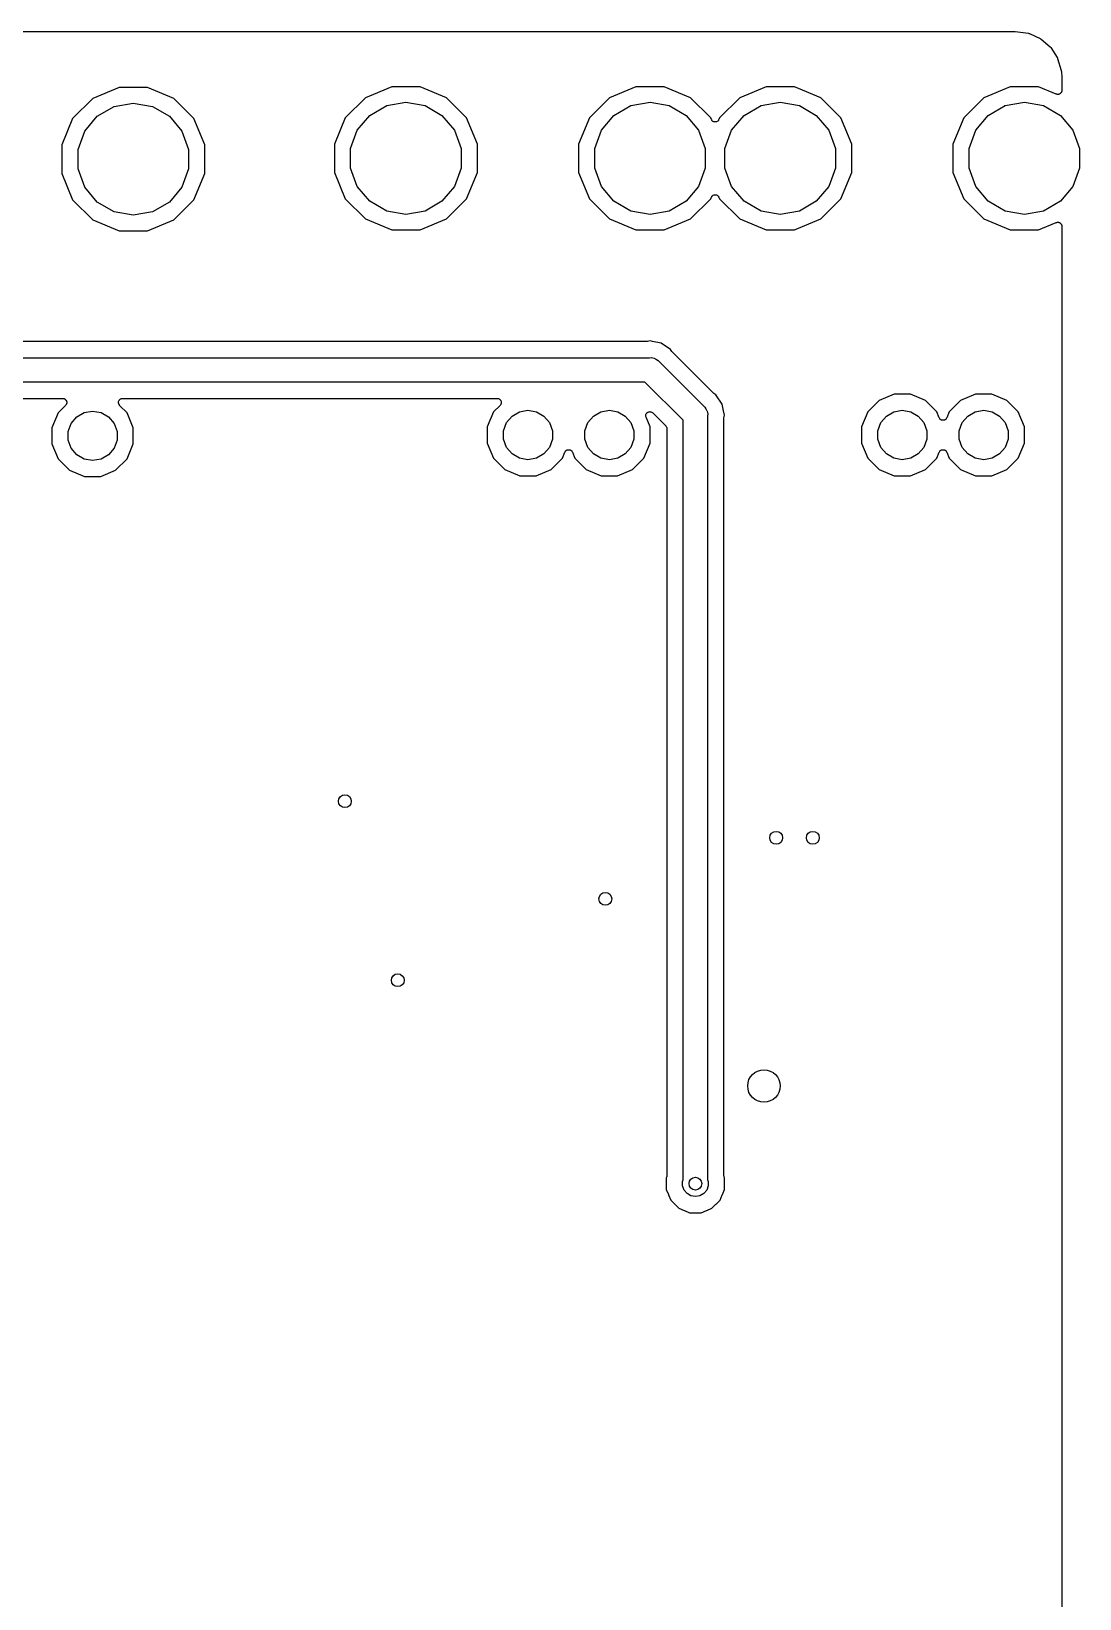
# Model space of a CAD drawing. Extents: x 121 to 245, y -148 to -51.
# Drawn here: x 212.34 to 245.06, y -99.57 to -50.65 of the extents above; entities that cross this region are included whole.
import ezdxf

# ---------------------------------------------------------------- set-up
doc = ezdxf.new("R2010")
doc.units = 0
doc.header["$MEASUREMENT"] = 0
doc.layers.add('BLACK', color=7, linetype='CONTINUOUS')

msp = doc.modelspace()

# ---------------------------------------------------------------- linework, layer by layer
at = {"layer": 'BLACK', "linetype": 'CONTINUOUS'}
for p, q in [((122.709, -50.646), (243.026, -50.646)), ((243.026, -50.646), (243.035, -50.6476)), ((243.035, -50.6476), (243.044, -50.6473)), ((243.044, -50.6473), (243.458, -50.7066)), ((243.458, -50.7066), (243.475, -50.7122)), ((243.475, -50.7122), (243.492, -50.7167)), ((243.492, -50.7167), (243.825, -50.868)), ((243.825, -50.868), (243.84, -50.8782)), ((243.84, -50.8782), (243.856, -50.8874)), ((243.856, -50.8874), (244.133, -51.1261)), ((244.133, -51.1261), (244.144, -51.1401)), ((244.144, -51.1401), (244.156, -51.1532)), ((244.156, -51.1532), (244.355, -51.46)), ((244.355, -51.46), (244.362, -51.4766)), ((244.362, -51.4766), (244.37, -51.4927)), ((244.37, -51.4927), (244.482, -51.8674)), ((244.482, -51.8674), (244.484, -51.881)), ((244.484, -51.881), (244.487, -51.8943)), ((244.487, -51.8943), (244.502, -52.0879)), ((244.502, -52.0879), (244.501, -52.0926)), ((244.501, -52.0926), (244.502, -52.0973)), ((244.502, -52.0973), (244.502, -52.4876)), ((214.254, -52.7424), (213.626, -53.3705)), ((215.075, -52.4024), (214.254, -52.7424)), ((215.963, -52.4024), (215.075, -52.4024)), ((216.784, -52.7424), (215.963, -52.4024)), ((217.412, -53.3705), (216.784, -52.7424)), ((222.763, -52.717), (222.135, -53.3451)), ((223.584, -52.377), (222.763, -52.717)), ((224.472, -52.377), (223.584, -52.377)), ((225.293, -52.717), (224.472, -52.377)), ((225.921, -53.3451), (225.293, -52.717)), ((230.383, -52.717), (229.755, -53.3451)), ((231.204, -52.377), (230.383, -52.717)), ((232.092, -52.377), (231.204, -52.377)), ((232.913, -52.717), (232.092, -52.377)), ((233.541, -53.3451), (232.913, -52.717)), ((234.447, -52.717), (233.819, -53.3451)), ((235.268, -52.377), (234.447, -52.717)), ((236.156, -52.377), (235.268, -52.377)), ((236.977, -52.717), (236.156, -52.377)), ((237.605, -53.3451), (236.977, -52.717)), ((242.067, -52.717), (241.439, -53.3451)), ((242.888, -52.377), (242.067, -52.717)), ((243.776, -52.377), (242.888, -52.377)), ((244.326, -52.6049), (243.776, -52.377)), ((244.34, -52.6079), (244.326, -52.6049)), ((244.353, -52.6126), (244.34, -52.6079)), ((244.361, -52.6126), (244.353, -52.6126)), ((244.369, -52.6145), (244.361, -52.6126)), ((244.383, -52.6126), (244.369, -52.6145)), ((244.397, -52.6126), (244.383, -52.6126)), ((244.405, -52.6098), (244.397, -52.6126)), ((244.413, -52.6087), (244.405, -52.6098)), ((244.425, -52.6023), (244.413, -52.6087)), ((244.438, -52.5976), (244.425, -52.6023)), ((244.445, -52.5922), (244.438, -52.5976)), ((244.452, -52.5883), (244.445, -52.5922)), ((244.462, -52.5781), (244.452, -52.5883)), ((244.472, -52.5692), (244.462, -52.5781)), ((244.476, -52.562), (244.472, -52.5692)), ((244.482, -52.5558), (244.476, -52.562)), ((244.487, -52.543), (244.482, -52.5558)), ((244.494, -52.531), (244.487, -52.543)), ((244.496, -52.5228), (244.494, -52.531)), ((244.499, -52.5151), (244.496, -52.5228)), ((244.5, -52.5012), (244.499, -52.5151)), ((244.502, -52.4876), (244.5, -52.5012)), ((214.002, -53.7596), (214.393, -53.2936)), ((214.393, -53.2936), (214.92, -52.9894)), ((214.92, -52.9894), (215.519, -52.8838)), ((215.519, -52.8838), (216.118, -52.9894)), ((216.118, -52.9894), (216.645, -53.2936)), ((216.645, -53.2936), (217.036, -53.7596)), ((222.511, -53.7342), (222.902, -53.2682)), ((222.902, -53.2682), (223.429, -52.964)), ((223.429, -52.964), (224.028, -52.8584)), ((224.028, -52.8584), (224.627, -52.964)), ((224.627, -52.964), (225.154, -53.2682)), ((225.154, -53.2682), (225.545, -53.7342)), ((230.131, -53.7342), (230.522, -53.2682)), ((230.522, -53.2682), (231.049, -52.964)), ((231.049, -52.964), (231.648, -52.8584)), ((231.648, -52.8584), (232.247, -52.964)), ((232.247, -52.964), (232.774, -53.2682)), ((232.774, -53.2682), (233.165, -53.7342)), ((234.195, -53.7342), (234.586, -53.2682)), ((234.586, -53.2682), (235.113, -52.964)), ((235.113, -52.964), (235.712, -52.8584)), ((235.712, -52.8584), (236.311, -52.964)), ((236.311, -52.964), (236.838, -53.2682)), ((236.838, -53.2682), (237.229, -53.7342)), ((241.815, -53.7342), (242.206, -53.2682)), ((242.206, -53.2682), (242.733, -52.964)), ((242.733, -52.964), (243.332, -52.8584)), ((243.332, -52.8584), (243.931, -52.964)), ((243.931, -52.964), (244.458, -53.2682)), ((244.458, -53.2682), (244.849, -53.7342)), ((213.626, -53.3705), (213.286, -54.1912)), ((213.794, -54.3312), (214.002, -53.7596)), ((217.036, -53.7596), (217.244, -54.3312)), ((217.751, -54.1892), (217.412, -53.3705)), ((222.135, -53.3451), (221.795, -54.1658)), ((222.303, -54.3058), (222.511, -53.7342)), ((225.545, -53.7342), (225.753, -54.3058)), ((226.261, -54.1658), (225.921, -53.3451)), ((229.755, -53.3451), (229.415, -54.1658)), ((229.923, -54.3058), (230.131, -53.7342)), ((233.165, -53.7342), (233.373, -54.3058)), ((233.563, -53.3973), (233.541, -53.3451)), ((233.572, -53.4113), (233.563, -53.3973)), ((233.579, -53.426), (233.572, -53.4113)), ((233.583, -53.4298), (233.579, -53.426)), ((233.586, -53.4345), (233.583, -53.4298)), ((233.6, -53.4446), (233.586, -53.4345)), ((233.612, -53.4558), (233.6, -53.4446)), ((233.617, -53.458), (233.612, -53.4558)), ((233.621, -53.4614), (233.617, -53.458)), ((233.637, -53.4663), (233.621, -53.4614)), ((233.653, -53.4727), (233.637, -53.4663)), ((233.658, -53.4729), (233.653, -53.4727)), ((233.663, -53.4746), (233.658, -53.4729)), ((233.68, -53.4739), (233.663, -53.4746)), ((233.697, -53.4746), (233.68, -53.4739)), ((233.702, -53.4729), (233.697, -53.4746)), ((233.707, -53.4727), (233.702, -53.4729)), ((233.723, -53.4663), (233.707, -53.4727)), ((233.739, -53.4614), (233.723, -53.4663)), ((233.743, -53.458), (233.739, -53.4614)), ((233.748, -53.4558), (233.743, -53.458)), ((233.76, -53.4446), (233.748, -53.4558)), ((233.774, -53.4345), (233.76, -53.4446)), ((233.777, -53.4298), (233.774, -53.4345)), ((233.781, -53.426), (233.777, -53.4298)), ((233.788, -53.4113), (233.781, -53.426)), ((233.797, -53.3973), (233.788, -53.4113)), ((233.819, -53.3451), (233.797, -53.3973)), ((233.987, -54.3058), (234.195, -53.7342)), ((237.229, -53.7342), (237.437, -54.3058)), ((237.945, -54.1658), (237.605, -53.3451)), ((241.439, -53.3451), (241.099, -54.1658)), ((241.607, -54.3058), (241.815, -53.7342)), ((244.849, -53.7342), (245.057, -54.3058)), ((213.286, -54.1912), (213.286, -55.0796)), ((217.752, -54.1912), (217.751, -54.1892)), ((217.752, -55.0796), (217.752, -54.1912)), ((221.795, -54.1658), (221.795, -55.0542)), ((226.261, -55.0542), (226.261, -54.1658)), ((229.415, -54.1658), (229.415, -55.0542)), ((237.945, -55.0542), (237.945, -54.1658)), ((241.099, -54.1658), (241.099, -55.0542)), ((213.794, -54.9396), (213.794, -54.3312)), ((217.244, -54.3312), (217.244, -54.9396)), ((222.303, -54.9142), (222.303, -54.3058)), ((225.753, -54.3058), (225.753, -54.9142)), ((229.923, -54.9142), (229.923, -54.3058)), ((233.373, -54.3058), (233.373, -54.9142)), ((233.987, -54.9142), (233.987, -54.3058)), ((237.437, -54.3058), (237.437, -54.9142)), ((241.607, -54.9142), (241.607, -54.3058)), ((245.057, -54.3058), (245.057, -54.9142)), ((213.286, -55.0796), (213.626, -55.9003)), ((214.002, -55.5112), (213.794, -54.9396)), ((217.244, -54.9396), (217.036, -55.5112)), ((217.412, -55.9003), (217.752, -55.0796)), ((221.795, -55.0542), (222.135, -55.8749)), ((222.511, -55.4858), (222.303, -54.9142)), ((225.753, -54.9142), (225.545, -55.4858)), ((225.921, -55.8749), (226.261, -55.0542)), ((229.415, -55.0542), (229.755, -55.8749)), ((230.131, -55.4858), (229.923, -54.9142)), ((233.373, -54.9142), (233.165, -55.4858)), ((234.195, -55.4858), (233.987, -54.9142)), ((237.437, -54.9142), (237.229, -55.4858)), ((237.605, -55.8749), (237.945, -55.0542)), ((241.099, -55.0542), (241.439, -55.8749)), ((241.815, -55.4858), (241.607, -54.9142)), ((245.057, -54.9142), (244.849, -55.4858)), ((214.393, -55.9772), (214.002, -55.5112)), ((217.036, -55.5112), (216.645, -55.9772)), ((222.902, -55.9518), (222.511, -55.4858)), ((225.545, -55.4858), (225.154, -55.9518)), ((230.522, -55.9518), (230.131, -55.4858)), ((233.165, -55.4858), (232.774, -55.9518)), ((233.6, -55.7754), (233.612, -55.7642)), ((233.612, -55.7642), (233.617, -55.762)), ((233.617, -55.762), (233.621, -55.7586)), ((233.621, -55.7586), (233.637, -55.7537)), ((233.637, -55.7537), (233.653, -55.7473)), ((233.653, -55.7473), (233.658, -55.7471)), ((233.658, -55.7471), (233.663, -55.7454)), ((233.663, -55.7454), (233.68, -55.7461)), ((233.68, -55.7461), (233.697, -55.7454)), ((233.697, -55.7454), (233.702, -55.7471)), ((233.702, -55.7471), (233.707, -55.7473)), ((233.707, -55.7473), (233.723, -55.7537)), ((233.723, -55.7537), (233.739, -55.7586)), ((233.739, -55.7586), (233.743, -55.762)), ((233.743, -55.762), (233.748, -55.7642)), ((233.748, -55.7642), (233.76, -55.7754)), ((234.586, -55.9518), (234.195, -55.4858)), ((237.229, -55.4858), (236.838, -55.9518)), ((242.206, -55.9518), (241.815, -55.4858)), ((244.849, -55.4858), (244.458, -55.9518)), ((213.626, -55.9003), (214.254, -56.5284)), ((214.92, -56.2814), (214.393, -55.9772)), ((216.645, -55.9772), (216.118, -56.2814)), ((216.784, -56.5284), (217.412, -55.9003)), ((222.135, -55.8749), (222.763, -56.503)), ((223.429, -56.256), (222.902, -55.9518)), ((224.028, -56.3616), (223.429, -56.256)), ((224.627, -56.256), (224.028, -56.3616)), ((225.154, -55.9518), (224.627, -56.256)), ((225.293, -56.503), (225.921, -55.8749)), ((229.755, -55.8749), (230.383, -56.503)), ((231.049, -56.256), (230.522, -55.9518)), ((231.648, -56.3616), (231.049, -56.256)), ((232.247, -56.256), (231.648, -56.3616)), ((232.774, -55.9518), (232.247, -56.256)), ((232.913, -56.503), (233.541, -55.8749)), ((233.541, -55.8749), (233.563, -55.8227)), ((233.563, -55.8227), (233.572, -55.8087)), ((233.572, -55.8087), (233.579, -55.794)), ((233.579, -55.794), (233.583, -55.7902)), ((233.583, -55.7902), (233.586, -55.7855)), ((233.586, -55.7855), (233.6, -55.7754)), ((233.76, -55.7754), (233.774, -55.7855)), ((233.774, -55.7855), (233.777, -55.7902)), ((233.777, -55.7902), (233.781, -55.794)), ((233.781, -55.794), (233.788, -55.8087)), ((233.788, -55.8087), (233.797, -55.8227)), ((233.797, -55.8227), (233.819, -55.8749)), ((233.819, -55.8749), (234.447, -56.503)), ((235.113, -56.256), (234.586, -55.9518)), ((235.712, -56.3616), (235.113, -56.256)), ((236.311, -56.256), (235.712, -56.3616)), ((236.838, -55.9518), (236.311, -56.256)), ((236.977, -56.503), (237.605, -55.8749)), ((241.439, -55.8749), (242.067, -56.503)), ((242.733, -56.256), (242.206, -55.9518)), ((243.332, -56.3616), (242.733, -56.256)), ((243.931, -56.256), (243.332, -56.3616)), ((244.458, -55.9518), (243.931, -56.256)), ((214.254, -56.5284), (215.075, -56.8684)), ((215.519, -56.387), (214.92, -56.2814)), ((216.118, -56.2814), (215.519, -56.387)), ((215.963, -56.8684), (216.784, -56.5284)), ((222.763, -56.503), (223.584, -56.843)), ((224.472, -56.843), (225.293, -56.503)), ((230.383, -56.503), (231.204, -56.843)), ((232.092, -56.843), (232.913, -56.503)), ((234.447, -56.503), (235.268, -56.843)), ((236.156, -56.843), (236.977, -56.503)), ((242.067, -56.503), (242.888, -56.843)), ((243.776, -56.843), (244.326, -56.6151)), ((244.326, -56.6151), (244.34, -56.6121)), ((244.34, -56.6121), (244.353, -56.6073)), ((244.353, -56.6073), (244.361, -56.6073)), ((244.361, -56.6073), (244.369, -56.6055)), ((244.369, -56.6055), (244.383, -56.6073)), ((244.383, -56.6073), (244.397, -56.6073)), ((244.397, -56.6073), (244.405, -56.6102)), ((244.405, -56.6102), (244.413, -56.6113)), ((244.413, -56.6113), (244.425, -56.6177)), ((244.425, -56.6177), (244.438, -56.6224)), ((244.438, -56.6224), (244.445, -56.6278)), ((244.445, -56.6278), (244.452, -56.6317)), ((244.452, -56.6317), (244.462, -56.6419)), ((244.462, -56.6419), (244.472, -56.6508)), ((244.472, -56.6508), (244.476, -56.658)), ((244.476, -56.658), (244.482, -56.6642)), ((244.482, -56.6642), (244.487, -56.677)), ((244.487, -56.677), (244.494, -56.689)), ((244.494, -56.689), (244.496, -56.6972)), ((244.496, -56.6972), (244.499, -56.7049)), ((244.499, -56.7049), (244.5, -56.7188)), ((244.5, -56.7188), (244.502, -56.7324)), ((244.502, -56.7324), (244.502, -101.294)), ((215.075, -56.8684), (215.963, -56.8684)), ((223.584, -56.843), (224.472, -56.843)), ((231.204, -56.843), (232.092, -56.843)), ((235.268, -56.843), (236.156, -56.843)), ((242.888, -56.843), (243.776, -56.843)), ((231.548, -60.325), (209.396, -60.325)), ((231.56, -60.3228), (231.548, -60.325)), ((231.573, -60.3226), (231.56, -60.3228)), ((231.648, -60.3076), (231.573, -60.3226)), ((231.723, -60.3226), (231.648, -60.3076)), ((231.995, -60.3766), (231.723, -60.3226)), ((231.723, -60.3226), (231.723, -60.3226)), ((232.289, -60.5731), (231.995, -60.3766)), ((232.332, -60.6369), (232.289, -60.5731)), ((232.34, -60.6459), (232.332, -60.6369)), ((232.347, -60.6561), (232.34, -60.6459)), ((233.622, -61.9306), (232.347, -60.6561)), ((209.313, -60.833), (231.631, -60.833)), ((231.631, -60.833), (231.682, -60.8286)), ((231.682, -60.8286), (231.731, -60.8417)), ((231.731, -60.8417), (231.78, -60.8505)), ((231.78, -60.8505), (231.795, -60.859)), ((231.795, -60.859), (231.811, -60.8634)), ((231.811, -60.8634), (231.853, -60.8924)), ((231.853, -60.8924), (231.897, -60.9176)), ((231.897, -60.9176), (231.929, -60.9564)), ((231.929, -60.9564), (233.322, -62.3488)), ((231.49, -61.595), (209.55, -61.595)), ((232.683, -62.7878), (231.49, -61.595)), ((210.185, -62.103), (213.315, -62.103)), ((213.315, -62.103), (213.331, -62.1059)), ((213.331, -62.1059), (213.348, -62.1073)), ((213.348, -62.1073), (213.353, -62.1097)), ((213.353, -62.1097), (213.358, -62.1107)), ((213.358, -62.1107), (213.373, -62.119)), ((213.373, -62.119), (213.388, -62.126)), ((213.388, -62.126), (213.392, -62.1299)), ((213.392, -62.1299), (213.396, -62.1327)), ((215.102, -62.1327), (215.106, -62.1299)), ((215.106, -62.1299), (215.11, -62.126)), ((215.11, -62.126), (215.125, -62.119)), ((215.125, -62.119), (215.14, -62.1107)), ((215.14, -62.1107), (215.145, -62.1097)), ((215.145, -62.1097), (215.15, -62.1073)), ((215.15, -62.1073), (215.167, -62.1059)), ((215.167, -62.1059), (215.183, -62.103)), ((215.183, -62.103), (226.878, -62.103)), ((226.878, -62.103), (226.895, -62.1059)), ((226.895, -62.1059), (226.911, -62.1073)), ((226.911, -62.1073), (226.916, -62.1097)), ((226.916, -62.1097), (226.922, -62.1107)), ((226.922, -62.1107), (226.936, -62.119)), ((226.936, -62.119), (226.951, -62.126)), ((226.951, -62.126), (226.955, -62.1299)), ((226.955, -62.1299), (226.96, -62.1327)), ((233.632, -61.9378), (233.622, -61.9306)), ((233.641, -61.9464), (233.632, -61.9378)), ((233.705, -61.9891), (233.641, -61.9464)), ((233.901, -62.2831), (233.705, -61.9891)), ((239.269, -61.976), (238.803, -62.1693)), ((239.775, -61.976), (239.269, -61.976)), ((240.241, -62.1693), (239.775, -61.976)), ((241.809, -61.976), (241.343, -62.1693)), ((242.315, -61.976), (241.809, -61.976)), ((242.781, -62.1693), (242.315, -61.976)), ((213.172, -62.552), (212.979, -63.0188)), ((213.405, -62.3198), (213.172, -62.552)), ((213.396, -62.1327), (213.407, -62.1454)), ((213.414, -62.3062), (213.405, -62.3198)), ((213.407, -62.1454), (213.419, -62.1572)), ((213.425, -62.2935), (213.414, -62.3062)), ((213.419, -62.1572), (213.421, -62.1622)), ((213.421, -62.1622), (213.425, -62.1665)), ((213.425, -62.1665), (213.43, -62.1821)), ((213.427, -62.2883), (213.425, -62.2935)), ((213.43, -62.2837), (213.427, -62.2883)), ((213.43, -62.1821), (213.437, -62.1971)), ((213.434, -62.2676), (213.43, -62.2837)), ((213.44, -62.2521), (213.434, -62.2676)), ((213.437, -62.1971), (213.438, -62.2027)), ((213.438, -62.2027), (213.44, -62.2079)), ((213.44, -62.2079), (213.44, -62.2245)), ((213.44, -62.2245), (213.441, -62.2411)), ((213.441, -62.2411), (213.44, -62.2465)), ((213.44, -62.2465), (213.44, -62.2521)), ((213.752, -62.6787), (213.984, -62.5443)), ((213.984, -62.5443), (214.249, -62.4976)), ((214.249, -62.4976), (214.514, -62.5443)), ((214.514, -62.5443), (214.746, -62.6787)), ((215.057, -62.2411), (215.058, -62.2245)), ((215.058, -62.2465), (215.057, -62.2411)), ((215.058, -62.2079), (215.06, -62.2027)), ((215.058, -62.2245), (215.058, -62.2079)), ((215.058, -62.2521), (215.058, -62.2465)), ((215.064, -62.2676), (215.058, -62.2521)), ((215.06, -62.2027), (215.061, -62.1971)), ((215.061, -62.1971), (215.068, -62.1821)), ((215.068, -62.2837), (215.064, -62.2676)), ((215.068, -62.1821), (215.073, -62.1665)), ((215.071, -62.2882), (215.068, -62.2837)), ((215.073, -62.2935), (215.071, -62.2882)), ((215.073, -62.1665), (215.077, -62.1622)), ((215.084, -62.3062), (215.073, -62.2935)), ((215.077, -62.1622), (215.079, -62.1572)), ((215.079, -62.1572), (215.091, -62.1454)), ((215.093, -62.3198), (215.084, -62.3062)), ((215.091, -62.1454), (215.102, -62.1327)), ((215.326, -62.552), (215.093, -62.3198)), ((215.519, -63.0188), (215.326, -62.552)), ((226.761, -62.5266), (226.568, -62.9934)), ((226.968, -62.3198), (226.761, -62.5266)), ((226.96, -62.1327), (226.971, -62.1454)), ((226.978, -62.3062), (226.968, -62.3198)), ((226.971, -62.1454), (226.982, -62.1572)), ((226.988, -62.2935), (226.978, -62.3062)), ((226.982, -62.1572), (226.985, -62.1622)), ((226.985, -62.1622), (226.988, -62.1665)), ((226.988, -62.1665), (226.994, -62.1821)), ((226.99, -62.2883), (226.988, -62.2935)), ((226.993, -62.2837), (226.99, -62.2883)), ((226.998, -62.2676), (226.993, -62.2837)), ((226.994, -62.1821), (227.001, -62.1971)), ((227.003, -62.2521), (226.998, -62.2676)), ((227.001, -62.1971), (227.002, -62.2027)), ((227.002, -62.2027), (227.003, -62.2079)), ((227.003, -62.2079), (227.003, -62.2245)), ((227.003, -62.2245), (227.005, -62.2411)), ((227.005, -62.2411), (227.003, -62.2465)), ((227.003, -62.2465), (227.003, -62.2521)), ((227.341, -62.6533), (227.573, -62.5189)), ((227.573, -62.5189), (227.838, -62.4722)), ((227.838, -62.4722), (228.103, -62.5189)), ((228.103, -62.5189), (228.335, -62.6533)), ((229.881, -62.6533), (230.113, -62.5189)), ((230.113, -62.5189), (230.378, -62.4722)), ((230.378, -62.4722), (230.643, -62.5189)), ((230.643, -62.5189), (230.875, -62.6533)), ((231.516, -62.6297), (231.518, -62.6104)), ((231.518, -62.6104), (231.519, -62.6079)), ((231.519, -62.6051), (231.528, -62.588)), ((231.519, -62.6079), (231.519, -62.6051)), ((231.528, -62.588), (231.536, -62.5704)), ((231.536, -62.5704), (231.538, -62.5685)), ((231.538, -62.5685), (231.54, -62.566)), ((231.54, -62.566), (231.554, -62.5529)), ((231.554, -62.5529), (231.568, -62.5393)), ((231.568, -62.5393), (231.57, -62.5381)), ((231.57, -62.5381), (231.572, -62.5362)), ((231.572, -62.5362), (231.59, -62.5288)), ((231.59, -62.5288), (231.608, -62.5206)), ((231.608, -62.5206), (231.61, -62.5204)), ((231.61, -62.5204), (231.613, -62.5193)), ((231.613, -62.5193), (231.632, -62.5185)), ((231.632, -62.5185), (231.652, -62.5168)), ((231.652, -62.5168), (231.654, -62.5175)), ((231.654, -62.5175), (231.657, -62.5174)), ((231.657, -62.5174), (231.675, -62.5232)), ((231.675, -62.5232), (231.694, -62.5282)), ((231.694, -62.5282), (231.696, -62.5298)), ((231.696, -62.5298), (231.699, -62.5306)), ((231.699, -62.5306), (231.714, -62.5424)), ((231.714, -62.5424), (231.73, -62.5535)), ((231.73, -62.5535), (232.138, -62.961)), ((233.322, -62.3488), (233.36, -62.3813)), ((233.36, -62.3813), (233.386, -62.4251)), ((233.386, -62.4251), (233.415, -62.4665)), ((233.415, -62.4665), (233.419, -62.4829)), ((233.419, -62.4829), (233.428, -62.4977)), ((233.428, -62.4977), (233.436, -62.5475)), ((233.436, -62.5475), (233.449, -62.5963)), ((233.449, -62.5963), (233.445, -62.6466)), ((233.943, -62.4934), (233.901, -62.2831)), ((233.97, -62.63), (233.943, -62.4934)), ((233.943, -62.4934), (233.943, -62.4934)), ((238.445, -62.5266), (238.252, -62.9934)), ((238.803, -62.1693), (238.445, -62.5266)), ((239.025, -62.6533), (239.257, -62.5189)), ((239.257, -62.5189), (239.522, -62.4722)), ((239.522, -62.4722), (239.787, -62.5189)), ((239.787, -62.5189), (240.019, -62.6533)), ((240.599, -62.5266), (240.241, -62.1693)), ((240.675, -62.7101), (240.599, -62.5266)), ((240.985, -62.5266), (240.909, -62.7101)), ((241.343, -62.1693), (240.985, -62.5266)), ((241.565, -62.6533), (241.797, -62.5189)), ((241.797, -62.5189), (242.062, -62.4722)), ((242.062, -62.4722), (242.327, -62.5189)), ((242.327, -62.5189), (242.559, -62.6533)), ((243.139, -62.5266), (242.781, -62.1693)), ((243.332, -62.9934), (243.139, -62.5266)), ((212.979, -63.0188), (212.979, -63.524)), ((213.487, -63.137), (213.579, -62.8845)), ((213.579, -62.8845), (213.752, -62.6787)), ((214.746, -62.6787), (214.919, -62.8845)), ((214.919, -62.8845), (215.011, -63.137)), ((215.519, -63.524), (215.519, -63.0188)), ((226.568, -62.9934), (226.568, -63.4986)), ((227.076, -63.1116), (227.168, -62.8591)), ((227.168, -62.8591), (227.341, -62.6533)), ((228.335, -62.6533), (228.508, -62.8591)), ((228.508, -62.8591), (228.6, -63.1116)), ((229.616, -63.1116), (229.708, -62.8591)), ((229.708, -62.8591), (229.881, -62.6533)), ((230.875, -62.6533), (231.048, -62.8591)), ((231.048, -62.8591), (231.14, -63.1116)), ((231.514, -62.6488), (231.516, -62.6297)), ((231.514, -62.6516), (231.514, -62.6488)), ((231.514, -62.6544), (231.514, -62.6516)), ((231.519, -62.673), (231.514, -62.6544)), ((231.523, -62.6919), (231.519, -62.673)), ((231.648, -62.9934), (231.523, -62.6919)), ((231.648, -63.4986), (231.648, -62.9934)), ((232.138, -62.961), (232.141, -62.9656)), ((232.141, -62.9656), (232.145, -62.9692)), ((232.145, -62.9692), (232.154, -62.9836)), ((232.154, -62.9836), (232.163, -62.9972)), ((232.163, -62.9972), (232.165, -63.0026)), ((232.165, -63.0026), (232.167, -63.0074)), ((232.167, -63.0074), (232.17, -63.0237)), ((232.17, -63.0237), (232.175, -63.0398)), ((232.175, -63.0398), (232.174, -63.0453)), ((232.174, -63.0453), (232.175, -63.0508)), ((232.175, -63.0508), (232.175, -86.3623)), ((232.683, -86.4913), (232.683, -62.7878)), ((233.445, -62.6466), (233.445, -86.4913)), ((233.953, -62.7301), (233.955, -62.7178)), ((233.953, -86.3623), (233.953, -62.7301)), ((233.955, -62.7053), (233.97, -62.63)), ((233.955, -62.7178), (233.955, -62.7053)), ((238.252, -62.9934), (238.252, -63.4986)), ((238.76, -63.1116), (238.852, -62.8591)), ((238.852, -62.8591), (239.025, -62.6533)), ((240.019, -62.6533), (240.192, -62.8591)), ((240.192, -62.8591), (240.284, -63.1116)), ((240.684, -62.7241), (240.675, -62.7101)), ((240.691, -62.7388), (240.684, -62.7241)), ((240.695, -62.7426), (240.691, -62.7388)), ((240.698, -62.7473), (240.695, -62.7426)), ((240.712, -62.7574), (240.698, -62.7473)), ((240.724, -62.7686), (240.712, -62.7574)), ((240.729, -62.7708), (240.724, -62.7686)), ((240.733, -62.7742), (240.729, -62.7708)), ((240.749, -62.7792), (240.733, -62.7742)), ((240.765, -62.7855), (240.749, -62.7792)), ((240.77, -62.7857), (240.765, -62.7855)), ((240.775, -62.7874), (240.77, -62.7857)), ((240.792, -62.7867), (240.775, -62.7874)), ((240.809, -62.7874), (240.792, -62.7867)), ((240.814, -62.7857), (240.809, -62.7874)), ((240.819, -62.7855), (240.814, -62.7857)), ((240.835, -62.7791), (240.819, -62.7855)), ((240.851, -62.7742), (240.835, -62.7791)), ((240.855, -62.7708), (240.851, -62.7742)), ((240.86, -62.7686), (240.855, -62.7708)), ((240.872, -62.7574), (240.86, -62.7686)), ((240.886, -62.7473), (240.872, -62.7574)), ((240.889, -62.7426), (240.886, -62.7473)), ((240.893, -62.7388), (240.889, -62.7426)), ((240.9, -62.7241), (240.893, -62.7388)), ((240.909, -62.7101), (240.9, -62.7241)), ((241.3, -63.1116), (241.392, -62.8591)), ((241.392, -62.8591), (241.565, -62.6533)), ((242.559, -62.6533), (242.732, -62.8591)), ((242.732, -62.8591), (242.824, -63.1116)), ((243.332, -63.4986), (243.332, -62.9934)), ((212.979, -63.524), (213.172, -63.9908)), ((213.487, -63.4058), (213.487, -63.137)), ((213.579, -63.6583), (213.487, -63.4058)), ((215.011, -63.4058), (214.919, -63.6583)), ((215.011, -63.137), (215.011, -63.4058)), ((215.326, -63.9908), (215.519, -63.524)), ((226.568, -63.4986), (226.761, -63.9654)), ((227.076, -63.3804), (227.076, -63.1116)), ((227.168, -63.6329), (227.076, -63.3804)), ((228.6, -63.3804), (228.508, -63.6329)), ((228.6, -63.1116), (228.6, -63.3804)), ((229.616, -63.3804), (229.616, -63.1116)), ((229.708, -63.6329), (229.616, -63.3804)), ((231.14, -63.3804), (231.048, -63.6329)), ((231.14, -63.1116), (231.14, -63.3804)), ((231.455, -63.9654), (231.648, -63.4986)), ((238.252, -63.4986), (238.445, -63.9654)), ((238.76, -63.3804), (238.76, -63.1116)), ((238.852, -63.6329), (238.76, -63.3804)), ((240.284, -63.3804), (240.192, -63.6329)), ((240.284, -63.1116), (240.284, -63.3804)), ((241.3, -63.3804), (241.3, -63.1116)), ((241.392, -63.6329), (241.3, -63.3804)), ((242.824, -63.3804), (242.732, -63.6329)), ((242.824, -63.1116), (242.824, -63.3804)), ((243.139, -63.9654), (243.332, -63.4986)), ((213.172, -63.9908), (213.53, -64.3481)), ((213.752, -63.8641), (213.579, -63.6583)), ((213.984, -63.9985), (213.752, -63.8641)), ((214.249, -64.0452), (213.984, -63.9985)), ((214.514, -63.9985), (214.249, -64.0452)), ((214.746, -63.8641), (214.514, -63.9985)), ((214.919, -63.6583), (214.746, -63.8641)), ((214.968, -64.3481), (215.326, -63.9908)), ((226.761, -63.9654), (227.119, -64.3227)), ((227.341, -63.8387), (227.168, -63.6329)), ((227.573, -63.9731), (227.341, -63.8387)), ((227.838, -64.0198), (227.573, -63.9731)), ((228.103, -63.9731), (227.838, -64.0198)), ((228.335, -63.8387), (228.103, -63.9731)), ((228.508, -63.6329), (228.335, -63.8387)), ((228.557, -64.3227), (228.915, -63.9654)), ((228.915, -63.9654), (228.991, -63.7819)), ((228.991, -63.7819), (229, -63.7679)), ((229, -63.7679), (229.007, -63.7532)), ((229.007, -63.7532), (229.011, -63.7494)), ((229.011, -63.7494), (229.014, -63.7447)), ((229.014, -63.7447), (229.028, -63.7346)), ((229.028, -63.7346), (229.04, -63.7234)), ((229.04, -63.7234), (229.045, -63.7212)), ((229.045, -63.7212), (229.049, -63.7178)), ((229.049, -63.7178), (229.065, -63.7128)), ((229.065, -63.7128), (229.081, -63.7065)), ((229.081, -63.7065), (229.086, -63.7063)), ((229.086, -63.7063), (229.091, -63.7046)), ((229.091, -63.7046), (229.108, -63.7053)), ((229.108, -63.7053), (229.125, -63.7046)), ((229.125, -63.7046), (229.13, -63.7063)), ((229.13, -63.7063), (229.135, -63.7065)), ((229.135, -63.7065), (229.151, -63.7128)), ((229.151, -63.7128), (229.167, -63.7178)), ((229.167, -63.7178), (229.171, -63.7212)), ((229.171, -63.7212), (229.176, -63.7234)), ((229.176, -63.7234), (229.188, -63.7346)), ((229.188, -63.7346), (229.202, -63.7447)), ((229.202, -63.7447), (229.205, -63.7494)), ((229.205, -63.7494), (229.209, -63.7532)), ((229.209, -63.7532), (229.216, -63.7679)), ((229.216, -63.7679), (229.225, -63.7819)), ((229.225, -63.7819), (229.301, -63.9654)), ((229.301, -63.9654), (229.659, -64.3227)), ((229.881, -63.8387), (229.708, -63.6329)), ((230.113, -63.9731), (229.881, -63.8387)), ((230.378, -64.0198), (230.113, -63.9731)), ((230.643, -63.9731), (230.378, -64.0198)), ((230.875, -63.8387), (230.643, -63.9731)), ((231.048, -63.6329), (230.875, -63.8387)), ((231.097, -64.3227), (231.455, -63.9654)), ((238.445, -63.9654), (238.803, -64.3227)), ((239.025, -63.8387), (238.852, -63.6329)), ((239.257, -63.9731), (239.025, -63.8387)), ((239.522, -64.0198), (239.257, -63.9731)), ((239.787, -63.9731), (239.522, -64.0198)), ((240.019, -63.8387), (239.787, -63.9731)), ((240.192, -63.6329), (240.019, -63.8387)), ((240.241, -64.3227), (240.599, -63.9654)), ((240.599, -63.9654), (240.675, -63.7819)), ((240.675, -63.7819), (240.684, -63.7679)), ((240.684, -63.7679), (240.691, -63.7532)), ((240.691, -63.7532), (240.695, -63.7494)), ((240.695, -63.7494), (240.698, -63.7447)), ((240.698, -63.7447), (240.712, -63.7346)), ((240.712, -63.7346), (240.724, -63.7234)), ((240.724, -63.7234), (240.729, -63.7212)), ((240.729, -63.7212), (240.733, -63.7178)), ((240.733, -63.7178), (240.749, -63.7128)), ((240.749, -63.7128), (240.765, -63.7065)), ((240.765, -63.7065), (240.77, -63.7063)), ((240.77, -63.7063), (240.775, -63.7046)), ((240.775, -63.7046), (240.792, -63.7053)), ((240.792, -63.7053), (240.809, -63.7046)), ((240.809, -63.7046), (240.814, -63.7063)), ((240.814, -63.7063), (240.819, -63.7065)), ((240.819, -63.7065), (240.835, -63.7128)), ((240.835, -63.7128), (240.851, -63.7178)), ((240.851, -63.7178), (240.855, -63.7212)), ((240.855, -63.7212), (240.86, -63.7234)), ((240.86, -63.7234), (240.872, -63.7346)), ((240.872, -63.7346), (240.886, -63.7447)), ((240.886, -63.7447), (240.889, -63.7494)), ((240.889, -63.7494), (240.893, -63.7532)), ((240.893, -63.7532), (240.9, -63.7679)), ((240.9, -63.7679), (240.909, -63.7819)), ((240.909, -63.7819), (240.985, -63.9654)), ((240.985, -63.9654), (241.343, -64.3227)), ((241.565, -63.8387), (241.392, -63.6329)), ((241.797, -63.9731), (241.565, -63.8387)), ((242.062, -64.0198), (241.797, -63.9731)), ((242.327, -63.9731), (242.062, -64.0198)), ((242.559, -63.8387), (242.327, -63.9731)), ((242.732, -63.6329), (242.559, -63.8387)), ((242.781, -64.3227), (243.139, -63.9654)), ((213.53, -64.3481), (213.996, -64.5414)), ((213.996, -64.5414), (214.502, -64.5414)), ((214.502, -64.5414), (214.968, -64.3481)), ((227.119, -64.3227), (227.585, -64.516)), ((227.585, -64.516), (228.091, -64.516)), ((228.091, -64.516), (228.557, -64.3227)), ((229.659, -64.3227), (230.125, -64.516)), ((230.125, -64.516), (230.631, -64.516)), ((230.631, -64.516), (231.097, -64.3227)), ((238.803, -64.3227), (239.269, -64.516)), ((239.269, -64.516), (239.775, -64.516)), ((239.775, -64.516), (240.241, -64.3227)), ((241.343, -64.3227), (241.809, -64.516)), ((241.809, -64.516), (242.315, -64.516)), ((242.315, -64.516), (242.781, -64.3227)), ((232.165, -86.4109), (232.156, -86.4334)), ((232.156, -86.4334), (232.156, -86.7946)), ((232.166, -86.4081), (232.165, -86.4109)), ((232.167, -86.4057), (232.166, -86.4081)), ((232.171, -86.3867), (232.167, -86.4057)), ((232.175, -86.3678), (232.171, -86.3867)), ((232.175, -86.3623), (232.175, -86.365)), ((232.175, -86.365), (232.175, -86.3678)), ((232.664, -86.5435), (232.683, -86.4913)), ((232.664, -86.6845), (232.664, -86.5435)), ((233.445, -86.4913), (233.464, -86.5435)), ((233.464, -86.5435), (233.464, -86.6845)), ((233.953, -86.365), (233.953, -86.3623)), ((233.953, -86.3678), (233.953, -86.365)), ((233.957, -86.3867), (233.953, -86.3678)), ((233.961, -86.4057), (233.957, -86.3867)), ((233.962, -86.4081), (233.961, -86.4057)), ((233.963, -86.4109), (233.962, -86.4081)), ((233.972, -86.4334), (233.963, -86.4109)), ((233.972, -86.7946), (233.972, -86.4334)), ((232.156, -86.7946), (232.223, -86.9573)), ((232.223, -86.9573), (232.224, -86.9618)), ((232.224, -86.9618), (232.227, -86.9657)), ((232.227, -86.9657), (232.294, -87.1283)), ((232.712, -86.8171), (232.664, -86.6845)), ((232.803, -86.9251), (232.712, -86.8171)), ((232.925, -86.9957), (232.803, -86.9251)), ((233.064, -87.0202), (232.925, -86.9957)), ((233.203, -86.9957), (233.064, -87.0202)), ((233.325, -86.9251), (233.203, -86.9957)), ((233.416, -86.8171), (233.325, -86.9251)), ((233.464, -86.6845), (233.416, -86.8171)), ((233.834, -87.1283), (233.901, -86.9657)), ((233.901, -86.9657), (233.904, -86.9618)), ((233.904, -86.9618), (233.905, -86.9573)), ((233.905, -86.9573), (233.972, -86.7946)), ((232.294, -87.1283), (232.419, -87.2528)), ((232.419, -87.2528), (232.421, -87.2566)), ((232.421, -87.2566), (232.425, -87.2593)), ((232.425, -87.2593), (232.55, -87.3838)), ((232.55, -87.3838), (232.712, -87.4511)), ((232.712, -87.4511), (232.716, -87.4536)), ((232.716, -87.4536), (232.721, -87.4546)), ((232.721, -87.4546), (232.883, -87.522)), ((232.883, -87.522), (233.059, -87.522)), ((233.059, -87.522), (233.064, -87.5228)), ((233.064, -87.5228), (233.069, -87.522)), ((233.069, -87.522), (233.245, -87.522)), ((233.245, -87.522), (233.407, -87.4546)), ((233.407, -87.4546), (233.412, -87.4536)), ((233.412, -87.4536), (233.416, -87.4511)), ((233.416, -87.4511), (233.578, -87.3838)), ((233.578, -87.3838), (233.703, -87.2593)), ((233.703, -87.2593), (233.707, -87.2566)), ((233.707, -87.2566), (233.709, -87.2528)), ((233.709, -87.2528), (233.834, -87.1283))]:
    msp.add_line(p, q, dxfattribs=at)
at = {"layer": 'BLACK'}
for centre, radius in [((222.123, -74.676), 0.2), ((235.585, -75.819), 0.2), ((236.728, -75.819), 0.2), ((230.251, -77.724), 0.2), ((223.774, -80.264), 0.2), ((235.204, -83.566), 0.508), ((233.064, -86.614), 0.2)]:
    msp.add_circle(centre, radius, dxfattribs=at)

doc.saveas('drawing.dxf')
